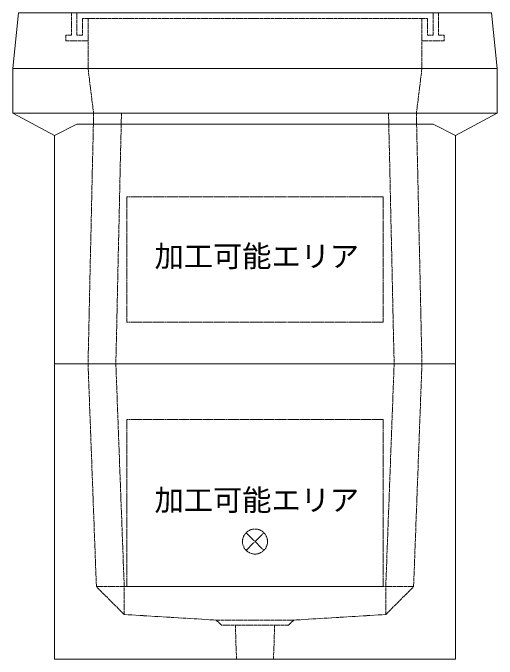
# Model space of a CAD drawing. Units: millimetres, scale not verified. Extents: x -2970 to 2970, y -2100 to 2100.
# Drawn here: x -465 to 405, y -1260 to -100 of the extents above; entities that cross this region are included whole.
import ezdxf
from ezdxf.enums import TextEntityAlignment as Align

# ---------------------------------------------------------------- set-up
doc = ezdxf.new("R2010")
doc.units = ezdxf.units.MM
doc.header["$LTSCALE"] = 10
doc.linetypes.add('LONG_DASHED1', pattern=[7, 6, -1])
doc.linetypes.add('LONG_DOUBLE_CHAIN', pattern=[21.8, 18, -1, 0.6, -0.6, 0.6, -1])
for name, color, linetype, lineweight in [('0-7_D-STR', 7, 'LONG_DASHED1', 9), ('0-9_D-STR-STR4', 134, 'LONG_DASHED1', 9), ('0-A_D-STR-STR5', 1, 'LONG_DOUBLE_CHAIN', 9)]:
    doc.layers.add(name, color=color, linetype=linetype, lineweight=lineweight)
doc.styles.add('ＭＳ ゴシック', font='')
doc.styles.get('ＭＳ ゴシック').set_extended_font_data('MS Gothic')

# ---------------------------------------------------------------- blocks, each defined once
blk = doc.blocks.new('A$C019679C0')
at = {"layer": '0-7_D-STR', "linetype": 'Continuous'}
for p, q in [((-4350, 0), (-4250, 1000)), ((4250, 1000), (-4250, 1000)), ((4350, 0), (4250, 1000)), ((-4350, 0), (4350, 0))]:
    blk.add_line(p, q, dxfattribs=at)
at = {"layer": '0-7_D-STR'}
for p, q in [((-3000, 0), (-3000, 900)), ((3000, 900), (3000, 0))]:
    blk.add_line(p, q, dxfattribs=at)
at = {"layer": '0-9_D-STR-STR4'}
for points in [[(-3300, 1000), (-3300, 600), (-3400, 600), (-3400, 500), (-3000, 500)], [(-3000, 900), (-3100, 900), (-3100, 600), (-3200, 600), (-3200, 1000)], [(3300, 1000), (3300, 600), (3400, 600), (3400, 500), (3000, 500)], [(3100, 900), (3100, 600), (3200, 600), (3200, 1000)], [(-3000, 900), (3000, 900), (3100, 900)]]:
    blk.add_lwpolyline(points, dxfattribs=at)
blk = doc.blocks.new('A$C4FB20316')
at = {"layer": '0-7_D-STR', "linetype": 'Continuous'}
for p, q in [((-4350, 4500), (-4350, 5300)), ((-4350, 5300), (4350, 5300)), ((4350, 5300), (4350, 4500)), ((-3600, 4100), (-4350, 4500)), ((4350, 4500), (-4350, 4500)), ((3600, 4100), (4350, 4500)), ((-3600, 4100), (-3200, 4300)), ((-3600, 0), (-3600, 4100)), ((3600, 4100), (3600, 0)), ((-3600, 0), (3600, 0))]:
    blk.add_line(p, q, dxfattribs=at)
at = {"layer": '0-7_D-STR'}
for p, q in [((-3000, 5300), (-2900, 4500)), ((3000, 5300), (2900, 4500)), ((-2900, 4500), (-3000, 0)), ((-2400, 4500), (-2500, 0)), ((2400, 4500), (2500, 0)), ((2900, 4500), (3000, 0))]:
    blk.add_line(p, q, dxfattribs=at)
at = {"layer": '0-7_D-STR', "linetype": 'Continuous'}
blk.add_lwpolyline([(3600, 4100), (3200, 4300), (-3200, 4300)], dxfattribs=at)
at = {"layer": '0-A_D-STR-STR5'}
for p, q in [((2300, 3000), (2300, 750)), ((2300, 750), (-2300, 750))]:
    blk.add_line(p, q, dxfattribs=at)
blk.add_lwpolyline([(2300, 3000), (-2300, 3000), (-2300, 750)], dxfattribs=at)
blk = doc.blocks.new('A$C2CAF1EE5')
at = {"layer": '0-7_D-STR', "linetype": 'Continuous'}
for p, q in [((-3600, -5300), (-3600, 0)), ((-3600, 0), (3600, 0)), ((3600, -5300), (3600, 0)), ((-3600, -5300), (3600, -5300))]:
    blk.add_line(p, q, dxfattribs=at)
at = {"layer": '0-7_D-STR'}
for p, q in [((-3000, 0), (-2850, -4000)), ((-2500, 0), (-2350, -4000)), ((2500, 0), (2350, -4000)), ((3000, 0), (2850, -4000)), ((-2350, -4500), (-2850, -4000)), ((-2850, -4000), (2850, -4000)), ((-2350, -4500), (-2350, -4000)), ((2350, -4500), (2850, -4000)), ((2350, -4500), (2350, -4000)), ((-2350, -4500), (-700, -4600)), ((2350, -4500), (700, -4600)), ((700, -4600), (-700, -4600)), ((-600, -4690), (-700, -4600)), ((600, -4690), (700, -4600)), ((600, -4690), (-600, -4690)), ((-333, -5300), (-352.5, -4690)), ((333, -5300), (352.5, -4690))]:
    blk.add_line(p, q, dxfattribs=at)
at = {"layer": '0-A_D-STR-STR5'}
for p, q in [((2300, -1000), (2300, -4000)), ((2300, -4000), (-2300, -4000))]:
    blk.add_line(p, q, dxfattribs=at)
blk.add_lwpolyline([(2300, -1000), (-2300, -1000), (-2300, -4000)], dxfattribs=at)
blk = doc.blocks.new('A$C1C640AAB')
at = {"layer": '0-A_D-STR-STR5'}
for p, q in [((-159.1, -159.1), (159.1, 159.1)), ((-159.1, 159.1), (159.1, -159.1))]:
    blk.add_line(p, q, dxfattribs=at)
blk.add_circle((0, 0), 225, dxfattribs=at)
blk = doc.blocks.new('A$C292c5d49')
at = {"layer": '0-7_D-STR'}
blk.add_blockref('A$C2CAF1EE5', (0, 0), dxfattribs=at)
at = {"layer": '0-A_D-STR-STR5'}
blk.add_blockref('A$C1C640AAB', (0, -3190), dxfattribs=at)

msp = doc.modelspace()

# ---------------------------------------------------------------- block references
at = {"layer": '0-7_D-STR', "xscale": 0.1, "yscale": 0.1}
for name, p in [('A$C019679C0', (-30, -200)), ('A$C4FB20316', (-30, -730)), ('A$C292c5d49', (-30, -730))]:
    msp.add_blockref(name, p, dxfattribs=at)

# ---------------------------------------------------------------- texts
at = {"layer": '0-A_D-STR-STR5', "style": 'ＭＳ ゴシック'}
for p in [(-210.48, -567.58), (-210.48, -1005.3)]:
    msp.add_text('加工可能エリア', height=38.49, dxfattribs=at).set_placement(p, align=Align.BOTTOM_LEFT)

doc.saveas('drawing.dxf')
